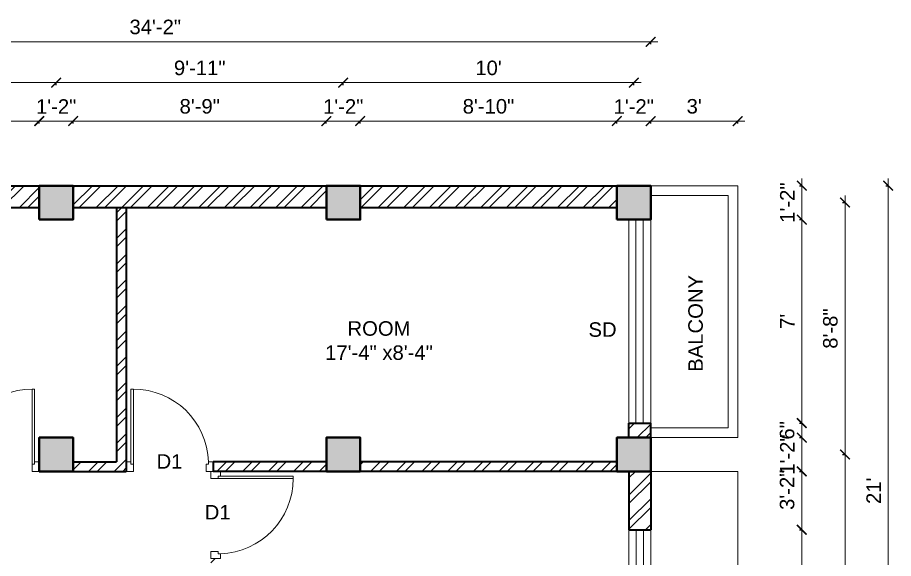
# Model space of a CAD drawing. Header units: inches. Extents: x 122663 to 154153, y 34228 to 39758.
# Drawn here: x 123974.3 to 124336.7, y 37337.9 to 37561.8 of the extents above; entities that cross this region are included whole.
import ezdxf

# ---------------------------------------------------------------- set-up
doc = ezdxf.new("R2010")
doc.units = ezdxf.units.IN
doc.header["$MEASUREMENT"] = 0
doc.header["$PDMODE"] = 35
for name, color, linetype, lineweight in [('Column', 181, 'Continuous', 40), ('Dimension', 130, 'Continuous', 9), ('Hatch', 9, 'Continuous', 9), ('Stairs', 61, 'Continuous', 18), ('TEXT', 255, 'Continuous', 35), ('Walls', 11, 'Continuous', 35), ('Windows', 151, 'Continuous', 15)]:
    doc.layers.add(name, color=color, linetype=linetype, lineweight=lineweight)
doc.styles.get("Standard").update_dxf_attribs({"font": 'arial.ttf'})
doc.dimstyles.get("Standard").update_dxf_attribs({"dimtxt": 6, "dimasz": 4, "dimexe": 0, "dimexo": 6, "dimgap": 3, "dimtad": 1, "dimdec": 0, "dimzin": 0, "dimdsep": 46, "dimlunit": 4, "dimtxsty": 'Standard', "dimblk": 'ARCHTICK', "dimcen": 0.09, "dimdle": 3, "dimclrd": 256, "dimadec": 0, "dimazin": 0, "dimtfac": 1, "dimtdec": 0, "dimtofl": 0, "dimtmove": 0, "dimatfit": 3, "dimfxl": 1, "dimfxlon": 1, "dimtolj": 1, "dimtzin": 0, "dimlwd": -1, "dimarcsym": 0})
pattern_1 = [(45, (31061.1034, 52.399), (-5.30330086, 5.30330086), []), (45, (31064.639, 52.399), (-5.30330086, 5.30330086), [])]

# ---------------------------------------------------------------- blocks, each defined once
blk = doc.blocks.new('colm')
at = {"layer": 'Hatch'}
h = blk.add_hatch(color=256, dxfattribs=at)
h.dxf.hatch_style = 1
h.paths.add_polyline_path([(66705.71, 8319.73), (66705.71, 8307.73), (66717.71, 8307.73), (66717.71, 8319.73)])
at = {"layer": 'Column'}
blk.add_lwpolyline([(66705.71, 8307.73), (66717.71, 8307.73), (66717.71, 8319.73), (66705.71, 8319.73)], close=True, dxfattribs=at)
blk = doc.blocks.new('GFFGS')
at = {"layer": 'Windows'}
for p, q in [((97915.22, 19628.63), (97915.22, 19658.74)), ((97916.19, 19658.74), (97915.22, 19658.74)), ((97916.19, 19627.65), (97916.19, 19658.77)), ((97915.22, 19628.63), (97913.27, 19628.63)), ((97913.27, 19628.63), (97913.27, 19624.73)), ((97915.22, 19627.65), (97915.22, 19628.63)), ((97947.32, 19627.65), (97947.32, 19628.63)), ((97947.32, 19628.63), (97949.27, 19628.63)), ((97949.27, 19628.63), (97949.27, 19624.73)), ((97916.19, 19627.65), (97915.22, 19627.65)), ((97916.19, 19624.73), (97916.19, 19627.65)), ((97946.35, 19624.73), (97946.35, 19627.65)), ((97946.35, 19627.65), (97947.32, 19627.65)), ((97913.27, 19624.73), (97916.19, 19624.73)), ((97949.27, 19624.73), (97946.35, 19624.73))]:
    blk.add_line(p, q, dxfattribs=at)
blk.add_arc((97916.25, 19627.66), 31.08, 1.7801, 90.1235, dxfattribs=at)
blk = doc.blocks.new('_ArchTick')
at = {"color": 0, "linetype": 'ByBlock', "const_width": 0.15}
blk.add_lwpolyline([(-0.5, -0.5), (0.5, 0.5)], dxfattribs=at)
blk = doc.blocks.new('*D1185')
at = {"layer": 'Defpoints', "color": 0, "transparency": 16777216}
for p in [(124236.27, 37349.82), (124298.81, 37349.82), (124236.27, 37277.82)]:
    blk.add_point(p, dxfattribs=at)
at = {"layer": 'Dimension', "transparency": 16777216}
blk.add_line((124298.81, 37274.82), (124298.81, 37352.82), dxfattribs=at)
at = {"layer": 'Dimension', "color": 0, "lineweight": -2, "transparency": 16777216}
for p, q in [((124297.81, 37349.82), (124298.81, 37349.82)), ((124297.81, 37277.82), (124298.81, 37277.82))]:
    blk.add_line(p, q, dxfattribs=at)
at = {"layer": 'Dimension', "transparency": 16777216, "xscale": 4, "yscale": 4, "zscale": 4}
for p, rotation in [((124298.81, 37349.82), 90), ((124298.81, 37277.82), 270)]:
    blk.add_blockref('_ArchTick', p, dxfattribs=dict(at, rotation=rotation))
at = {"layer": 'Dimension', "color": 0, "lineweight": -2, "transparency": 16777216, "insert": (124292.75, 37313.82), "char_height": 6, "attachment_point": 5, "rotation": 90}
blk.add_mtext("\\A1;6'", dxfattribs=at)
blk = doc.blocks.new('*D1186')
at = {"layer": 'Defpoints', "color": 0, "transparency": 16777216}
for p in [(124236.27, 37387.95), (124298.81, 37387.95), (124236.27, 37349.82)]:
    blk.add_point(p, dxfattribs=at)
at = {"layer": 'Dimension', "transparency": 16777216}
blk.add_line((124298.81, 37346.82), (124298.81, 37390.95), dxfattribs=at)
at = {"layer": 'Dimension', "color": 0, "lineweight": -2, "transparency": 16777216}
for p, q in [((124297.81, 37387.95), (124298.81, 37387.95)), ((124297.81, 37349.82), (124298.81, 37349.82))]:
    blk.add_line(p, q, dxfattribs=at)
at = {"layer": 'Dimension', "transparency": 16777216, "xscale": 4, "yscale": 4, "zscale": 4}
for p, rotation in [((124298.81, 37387.95), 90), ((124298.81, 37349.82), 270)]:
    blk.add_blockref('_ArchTick', p, dxfattribs=dict(at, rotation=rotation))
at = {"layer": 'Dimension', "color": 0, "lineweight": -2, "transparency": 16777216, "insert": (124292.75, 37366.38), "char_height": 6, "attachment_point": 5, "rotation": 90}
blk.add_mtext('\\A1;3\'-2"', dxfattribs=at)
blk = doc.blocks.new('*D1187')
at = {"layer": 'Defpoints', "color": 0, "transparency": 16777216}
for p in [(124236.27, 37387.95), (124236.27, 37373.95), (124298.81, 37373.95)]:
    blk.add_point(p, dxfattribs=at)
at = {"layer": 'Dimension', "transparency": 16777216}
blk.add_line((124298.81, 37390.95), (124298.81, 37370.95), dxfattribs=at)
at = {"layer": 'Dimension', "color": 0, "lineweight": -2, "transparency": 16777216}
for p, q in [((124297.81, 37387.95), (124298.81, 37387.95)), ((124297.81, 37373.95), (124298.81, 37373.95))]:
    blk.add_line(p, q, dxfattribs=at)
at = {"layer": 'Dimension', "transparency": 16777216, "xscale": 4, "yscale": 4, "zscale": 4}
for p, rotation in [((124298.81, 37387.95), 90), ((124298.81, 37373.95), 270)]:
    blk.add_blockref('_ArchTick', p, dxfattribs=dict(at, rotation=rotation))
at = {"layer": 'Dimension', "color": 0, "lineweight": -2, "transparency": 16777216, "insert": (124292.8, 37380.95), "char_height": 6, "attachment_point": 5, "rotation": 90}
blk.add_mtext('\\A1;1\'-2"', dxfattribs=at)
blk = doc.blocks.new('*D1188')
at = {"layer": 'Defpoints', "color": 0, "transparency": 16777216}
for p in [(124236.27, 37478.19), (124298.81, 37478.19), (124236.27, 37393.95)]:
    blk.add_point(p, dxfattribs=at)
at = {"layer": 'Dimension', "transparency": 16777216}
blk.add_line((124298.81, 37390.95), (124298.81, 37481.19), dxfattribs=at)
at = {"layer": 'Dimension', "color": 0, "lineweight": -2, "transparency": 16777216}
for p, q in [((124297.81, 37478.19), (124298.81, 37478.19)), ((124297.81, 37393.95), (124298.81, 37393.95))]:
    blk.add_line(p, q, dxfattribs=at)
at = {"layer": 'Dimension', "transparency": 16777216, "xscale": 4, "yscale": 4, "zscale": 4}
for p, rotation in [((124298.81, 37478.19), 90), ((124298.81, 37393.95), 270)]:
    blk.add_blockref('_ArchTick', p, dxfattribs=dict(at, rotation=rotation))
at = {"layer": 'Dimension', "color": 0, "lineweight": -2, "transparency": 16777216, "insert": (124292.81, 37436.07), "char_height": 6, "attachment_point": 5, "rotation": 90}
blk.add_mtext("\\A1;7'", dxfattribs=at)
blk = doc.blocks.new('*D1189')
at = {"layer": 'Defpoints', "color": 0, "transparency": 16777216}
for p in [(124236.27, 37492.19), (124298.81, 37492.19), (124236.27, 37478.19)]:
    blk.add_point(p, dxfattribs=at)
at = {"layer": 'Dimension', "transparency": 16777216}
blk.add_line((124298.81, 37475.19), (124298.81, 37495.19), dxfattribs=at)
at = {"layer": 'Dimension', "color": 0, "lineweight": -2, "transparency": 16777216}
for p, q in [((124297.81, 37492.19), (124298.81, 37492.19)), ((124297.81, 37478.19), (124298.81, 37478.19))]:
    blk.add_line(p, q, dxfattribs=at)
at = {"layer": 'Dimension', "transparency": 16777216, "xscale": 4, "yscale": 4, "zscale": 4}
for p, rotation in [((124298.81, 37492.19), 90), ((124298.81, 37478.19), 270)]:
    blk.add_blockref('_ArchTick', p, dxfattribs=dict(at, rotation=rotation))
at = {"layer": 'Dimension', "color": 0, "lineweight": -2, "transparency": 16777216, "insert": (124292.8, 37485.19), "char_height": 6, "attachment_point": 5, "rotation": 90}
blk.add_mtext('\\A1;1\'-2"', dxfattribs=at)
blk = doc.blocks.new('*D1388')
at = {"layer": 'Defpoints', "color": 0, "transparency": 16777216}
for p in [(124236.27, 37380.95), (124316.7, 37380.95), (124236.27, 37246.7)]:
    blk.add_point(p, dxfattribs=at)
at = {"layer": 'Dimension', "transparency": 16777216}
blk.add_line((124316.7, 37243.7), (124316.7, 37383.95), dxfattribs=at)
at = {"layer": 'Dimension', "color": 0, "lineweight": -2, "transparency": 16777216}
for p, q in [((124315.7, 37380.95), (124316.7, 37380.95)), ((124315.7, 37246.7), (124316.7, 37246.7))]:
    blk.add_line(p, q, dxfattribs=at)
at = {"layer": 'Dimension', "transparency": 16777216, "xscale": 4, "yscale": 4, "zscale": 4}
for p, rotation in [((124316.7, 37380.95), 90), ((124316.7, 37246.7), 270)]:
    blk.add_blockref('_ArchTick', p, dxfattribs=dict(at, rotation=rotation))
at = {"layer": 'Dimension', "color": 0, "lineweight": -2, "transparency": 16777216, "insert": (124310.69, 37313.82), "char_height": 6, "attachment_point": 5, "rotation": 90}
blk.add_mtext('\\A1;11\'-2"', dxfattribs=at)
blk = doc.blocks.new('*D1389')
at = {"layer": 'Defpoints', "color": 0, "transparency": 16777216}
for p in [(124236.27, 37485.19), (124316.7, 37485.19), (124236.27, 37380.95)]:
    blk.add_point(p, dxfattribs=at)
at = {"layer": 'Dimension', "transparency": 16777216}
blk.add_line((124316.7, 37377.95), (124316.7, 37488.19), dxfattribs=at)
at = {"layer": 'Dimension', "color": 0, "lineweight": -2, "transparency": 16777216}
for p, q in [((124315.7, 37485.19), (124316.7, 37485.19)), ((124315.7, 37380.95), (124316.7, 37380.95))]:
    blk.add_line(p, q, dxfattribs=at)
at = {"layer": 'Dimension', "transparency": 16777216, "xscale": 4, "yscale": 4, "zscale": 4}
for p, rotation in [((124316.7, 37485.19), 90), ((124316.7, 37380.95), 270)]:
    blk.add_blockref('_ArchTick', p, dxfattribs=dict(at, rotation=rotation))
at = {"layer": 'Dimension', "color": 0, "lineweight": -2, "transparency": 16777216, "insert": (124310.64, 37433.07), "char_height": 6, "attachment_point": 5, "rotation": 90}
blk.add_mtext('\\A1;8\'-8"', dxfattribs=at)
blk = doc.blocks.new('*D1390')
at = {"layer": 'Defpoints', "color": 0, "transparency": 16777216}
for p in [(124236.27, 37492.19), (124236.27, 37239.7), (124334.53, 37239.7)]:
    blk.add_point(p, dxfattribs=at)
at = {"layer": 'Dimension', "transparency": 16777216}
blk.add_line((124334.53, 37495.19), (124334.53, 37236.7), dxfattribs=at)
at = {"layer": 'Dimension', "color": 0, "lineweight": -2, "transparency": 16777216}
for p, q in [((124333.53, 37492.19), (124334.53, 37492.19)), ((124333.53, 37239.7), (124334.53, 37239.7))]:
    blk.add_line(p, q, dxfattribs=at)
at = {"layer": 'Dimension', "transparency": 16777216, "xscale": 4, "yscale": 4, "zscale": 4}
for p, rotation in [((124334.53, 37492.19), 90), ((124334.53, 37239.7), 270)]:
    blk.add_blockref('_ArchTick', p, dxfattribs=dict(at, rotation=rotation))
at = {"layer": 'Dimension', "color": 0, "lineweight": -2, "transparency": 16777216, "insert": (124328.52, 37365.95), "char_height": 6, "attachment_point": 5, "rotation": 90}
blk.add_mtext("\\A1;21'", dxfattribs=at)
blk = doc.blocks.new('*D1392')
at = {"layer": 'Defpoints', "color": 0, "transparency": 16777216}
for p in [(123983.27, 37518.94), (123840.27, 37492.19), (123983.27, 37492.19)]:
    blk.add_point(p, dxfattribs=at)
at = {"layer": 'Dimension', "transparency": 16777216}
blk.add_line((123837.27, 37518.94), (123986.27, 37518.94), dxfattribs=at)
at = {"layer": 'Dimension', "color": 0, "lineweight": -2, "transparency": 16777216}
for p, q in [((123840.27, 37517.94), (123840.27, 37518.94)), ((123983.27, 37517.94), (123983.27, 37518.94))]:
    blk.add_line(p, q, dxfattribs=at)
at = {"layer": 'Dimension', "transparency": 16777216, "xscale": 4, "yscale": 4, "zscale": 4, "rotation": 180}
blk.add_blockref('_ArchTick', (123840.27, 37518.94), dxfattribs=at)
at = {"layer": 'Dimension', "transparency": 16777216, "xscale": 4, "yscale": 4, "zscale": 4}
blk.add_blockref('_ArchTick', (123983.27, 37518.94), dxfattribs=at)
at = {"layer": 'Dimension', "color": 0, "lineweight": -2, "transparency": 16777216, "insert": (123911.77, 37524.96), "char_height": 6, "attachment_point": 5}
blk.add_mtext('\\A1;11\'-11"', dxfattribs=at)
blk = doc.blocks.new('*D1393')
at = {"layer": 'Defpoints', "color": 0, "transparency": 16777216}
for p in [(123997.27, 37518.94), (123983.27, 37492.19), (123997.27, 37492.19)]:
    blk.add_point(p, dxfattribs=at)
at = {"layer": 'Dimension', "transparency": 16777216}
blk.add_line((123980.27, 37518.94), (124000.27, 37518.94), dxfattribs=at)
at = {"layer": 'Dimension', "color": 0, "lineweight": -2, "transparency": 16777216}
for p, q in [((123983.27, 37517.94), (123983.27, 37518.94)), ((123997.27, 37517.94), (123997.27, 37518.94))]:
    blk.add_line(p, q, dxfattribs=at)
at = {"layer": 'Dimension', "transparency": 16777216, "xscale": 4, "yscale": 4, "zscale": 4, "rotation": 180}
blk.add_blockref('_ArchTick', (123983.27, 37518.94), dxfattribs=at)
at = {"layer": 'Dimension', "transparency": 16777216, "xscale": 4, "yscale": 4, "zscale": 4}
blk.add_blockref('_ArchTick', (123997.27, 37518.94), dxfattribs=at)
at = {"layer": 'Dimension', "color": 0, "lineweight": -2, "transparency": 16777216, "insert": (123990.27, 37524.96), "char_height": 6, "attachment_point": 5}
blk.add_mtext('\\A1;1\'-2"', dxfattribs=at)
blk = doc.blocks.new('*D1394')
at = {"layer": 'Defpoints', "color": 0, "transparency": 16777216}
for p in [(124102.05, 37518.94), (123997.27, 37492.19), (124102.05, 37492.19)]:
    blk.add_point(p, dxfattribs=at)
at = {"layer": 'Dimension', "transparency": 16777216}
blk.add_line((123994.27, 37518.94), (124105.05, 37518.94), dxfattribs=at)
at = {"layer": 'Dimension', "color": 0, "lineweight": -2, "transparency": 16777216}
for p, q in [((123997.27, 37517.94), (123997.27, 37518.94)), ((124102.05, 37517.94), (124102.05, 37518.94))]:
    blk.add_line(p, q, dxfattribs=at)
at = {"layer": 'Dimension', "transparency": 16777216, "xscale": 4, "yscale": 4, "zscale": 4, "rotation": 180}
blk.add_blockref('_ArchTick', (123997.27, 37518.94), dxfattribs=at)
at = {"layer": 'Dimension', "transparency": 16777216, "xscale": 4, "yscale": 4, "zscale": 4}
blk.add_blockref('_ArchTick', (124102.05, 37518.94), dxfattribs=at)
at = {"layer": 'Dimension', "color": 0, "lineweight": -2, "transparency": 16777216, "insert": (124049.66, 37525.01), "char_height": 6, "attachment_point": 5}
blk.add_mtext('\\A1;8\'-9"', dxfattribs=at)
blk = doc.blocks.new('*D1395')
at = {"layer": 'Defpoints', "color": 0, "transparency": 16777216}
for p in [(124116.05, 37518.94), (124102.05, 37492.19), (124116.05, 37492.19)]:
    blk.add_point(p, dxfattribs=at)
at = {"layer": 'Dimension', "transparency": 16777216}
blk.add_line((124099.05, 37518.94), (124119.05, 37518.94), dxfattribs=at)
at = {"layer": 'Dimension', "color": 0, "lineweight": -2, "transparency": 16777216}
for p, q in [((124102.05, 37517.94), (124102.05, 37518.94)), ((124116.05, 37517.94), (124116.05, 37518.94))]:
    blk.add_line(p, q, dxfattribs=at)
at = {"layer": 'Dimension', "transparency": 16777216, "xscale": 4, "yscale": 4, "zscale": 4, "rotation": 180}
blk.add_blockref('_ArchTick', (124102.05, 37518.94), dxfattribs=at)
at = {"layer": 'Dimension', "transparency": 16777216, "xscale": 4, "yscale": 4, "zscale": 4}
blk.add_blockref('_ArchTick', (124116.05, 37518.94), dxfattribs=at)
at = {"layer": 'Dimension', "color": 0, "lineweight": -2, "transparency": 16777216, "insert": (124109.05, 37524.96), "char_height": 6, "attachment_point": 5}
blk.add_mtext('\\A1;1\'-2"', dxfattribs=at)
blk = doc.blocks.new('*D1396')
at = {"layer": 'Defpoints', "color": 0, "transparency": 16777216}
for p in [(124222.27, 37518.94), (124116.05, 37492.19), (124222.27, 37492.19)]:
    blk.add_point(p, dxfattribs=at)
at = {"layer": 'Dimension', "transparency": 16777216}
blk.add_line((124113.05, 37518.94), (124225.27, 37518.94), dxfattribs=at)
at = {"layer": 'Dimension', "color": 0, "lineweight": -2, "transparency": 16777216}
for p, q in [((124116.05, 37517.94), (124116.05, 37518.94)), ((124222.27, 37517.94), (124222.27, 37518.94))]:
    blk.add_line(p, q, dxfattribs=at)
at = {"layer": 'Dimension', "transparency": 16777216, "xscale": 4, "yscale": 4, "zscale": 4, "rotation": 180}
blk.add_blockref('_ArchTick', (124116.05, 37518.94), dxfattribs=at)
at = {"layer": 'Dimension', "transparency": 16777216, "xscale": 4, "yscale": 4, "zscale": 4}
blk.add_blockref('_ArchTick', (124222.27, 37518.94), dxfattribs=at)
at = {"layer": 'Dimension', "color": 0, "lineweight": -2, "transparency": 16777216, "insert": (124169.16, 37525.01), "char_height": 6, "attachment_point": 5}
blk.add_mtext('\\A1;8\'-10"', dxfattribs=at)
blk = doc.blocks.new('*D1397')
at = {"layer": 'Defpoints', "color": 0, "transparency": 16777216}
for p in [(124236.27, 37518.94), (124222.27, 37492.19), (124236.27, 37492.19)]:
    blk.add_point(p, dxfattribs=at)
at = {"layer": 'Dimension', "transparency": 16777216}
blk.add_line((124219.27, 37518.94), (124239.27, 37518.94), dxfattribs=at)
at = {"layer": 'Dimension', "color": 0, "lineweight": -2, "transparency": 16777216}
for p, q in [((124222.27, 37517.94), (124222.27, 37518.94)), ((124236.27, 37517.94), (124236.27, 37518.94))]:
    blk.add_line(p, q, dxfattribs=at)
at = {"layer": 'Dimension', "transparency": 16777216, "xscale": 4, "yscale": 4, "zscale": 4, "rotation": 180}
blk.add_blockref('_ArchTick', (124222.27, 37518.94), dxfattribs=at)
at = {"layer": 'Dimension', "transparency": 16777216, "xscale": 4, "yscale": 4, "zscale": 4}
blk.add_blockref('_ArchTick', (124236.27, 37518.94), dxfattribs=at)
at = {"layer": 'Dimension', "color": 0, "lineweight": -2, "transparency": 16777216, "insert": (124229.27, 37524.96), "char_height": 6, "attachment_point": 5}
blk.add_mtext('\\A1;1\'-2"', dxfattribs=at)
blk = doc.blocks.new('*D1398')
at = {"layer": 'Defpoints', "color": 0, "transparency": 16777216}
for p in [(123990.27, 37534.83), (123833.27, 37492.19), (123990.27, 37492.19)]:
    blk.add_point(p, dxfattribs=at)
at = {"layer": 'Dimension', "transparency": 16777216}
blk.add_line((123830.27, 37534.83), (123993.27, 37534.83), dxfattribs=at)
at = {"layer": 'Dimension', "color": 0, "lineweight": -2, "transparency": 16777216}
for p, q in [((123833.27, 37533.83), (123833.27, 37534.83)), ((123990.27, 37533.83), (123990.27, 37534.83))]:
    blk.add_line(p, q, dxfattribs=at)
at = {"layer": 'Dimension', "transparency": 16777216, "xscale": 4, "yscale": 4, "zscale": 4, "rotation": 180}
blk.add_blockref('_ArchTick', (123833.27, 37534.83), dxfattribs=at)
at = {"layer": 'Dimension', "transparency": 16777216, "xscale": 4, "yscale": 4, "zscale": 4}
blk.add_blockref('_ArchTick', (123990.27, 37534.83), dxfattribs=at)
at = {"layer": 'Dimension', "color": 0, "lineweight": -2, "transparency": 16777216, "insert": (123911.77, 37540.9), "char_height": 6, "attachment_point": 5}
blk.add_mtext('\\A1;13\'-1"', dxfattribs=at)
blk = doc.blocks.new('*D1399')
at = {"layer": 'Defpoints', "color": 0, "transparency": 16777216}
for p in [(124109.05, 37534.83), (123990.27, 37492.19), (124109.05, 37492.19)]:
    blk.add_point(p, dxfattribs=at)
at = {"layer": 'Dimension', "transparency": 16777216}
blk.add_line((123987.27, 37534.83), (124112.05, 37534.83), dxfattribs=at)
at = {"layer": 'Dimension', "color": 0, "lineweight": -2, "transparency": 16777216}
for p, q in [((123990.27, 37533.83), (123990.27, 37534.83)), ((124109.05, 37533.83), (124109.05, 37534.83))]:
    blk.add_line(p, q, dxfattribs=at)
at = {"layer": 'Dimension', "transparency": 16777216, "xscale": 4, "yscale": 4, "zscale": 4, "rotation": 180}
blk.add_blockref('_ArchTick', (123990.27, 37534.83), dxfattribs=at)
at = {"layer": 'Dimension', "transparency": 16777216, "xscale": 4, "yscale": 4, "zscale": 4}
blk.add_blockref('_ArchTick', (124109.05, 37534.83), dxfattribs=at)
at = {"layer": 'Dimension', "color": 0, "lineweight": -2, "transparency": 16777216, "insert": (124049.66, 37540.9), "char_height": 6, "attachment_point": 5}
blk.add_mtext('\\A1;9\'-11"', dxfattribs=at)
blk = doc.blocks.new('*D1400')
at = {"layer": 'Defpoints', "color": 0, "transparency": 16777216}
for p in [(124229.27, 37534.83), (124109.05, 37492.19), (124229.27, 37492.19)]:
    blk.add_point(p, dxfattribs=at)
at = {"layer": 'Dimension', "transparency": 16777216}
blk.add_line((124106.05, 37534.83), (124232.27, 37534.83), dxfattribs=at)
at = {"layer": 'Dimension', "color": 0, "lineweight": -2, "transparency": 16777216}
for p, q in [((124109.05, 37533.83), (124109.05, 37534.83)), ((124229.27, 37533.83), (124229.27, 37534.83))]:
    blk.add_line(p, q, dxfattribs=at)
at = {"layer": 'Dimension', "transparency": 16777216, "xscale": 4, "yscale": 4, "zscale": 4, "rotation": 180}
blk.add_blockref('_ArchTick', (124109.05, 37534.83), dxfattribs=at)
at = {"layer": 'Dimension', "transparency": 16777216, "xscale": 4, "yscale": 4, "zscale": 4}
blk.add_blockref('_ArchTick', (124229.27, 37534.83), dxfattribs=at)
at = {"layer": 'Dimension', "color": 0, "lineweight": -2, "transparency": 16777216, "insert": (124169.16, 37540.9), "char_height": 6, "attachment_point": 5}
blk.add_mtext("\\A1;10'", dxfattribs=at)
blk = doc.blocks.new('*D1190')
at = {"layer": 'Defpoints', "color": 0, "transparency": 16777216}
for p in [(124236.27, 37551.78), (123826.27, 37492.19), (124236.27, 37492.19)]:
    blk.add_point(p, dxfattribs=at)
at = {"layer": 'Dimension', "transparency": 16777216}
blk.add_line((123823.27, 37551.78), (124239.27, 37551.78), dxfattribs=at)
at = {"layer": 'Dimension', "color": 0, "lineweight": -2, "transparency": 16777216}
for p, q in [((123826.27, 37550.78), (123826.27, 37551.78)), ((124236.27, 37550.78), (124236.27, 37551.78))]:
    blk.add_line(p, q, dxfattribs=at)
at = {"layer": 'Dimension', "transparency": 16777216, "xscale": 4, "yscale": 4, "zscale": 4, "rotation": 180}
blk.add_blockref('_ArchTick', (123826.27, 37551.78), dxfattribs=at)
at = {"layer": 'Dimension', "transparency": 16777216, "xscale": 4, "yscale": 4, "zscale": 4}
blk.add_blockref('_ArchTick', (124236.27, 37551.78), dxfattribs=at)
at = {"layer": 'Dimension', "color": 0, "lineweight": -2, "transparency": 16777216, "insert": (124031.27, 37557.85), "char_height": 6, "attachment_point": 5}
blk.add_mtext('\\A1;34\'-2"', dxfattribs=at)
blk = doc.blocks.new('*D1371')
at = {"layer": 'Defpoints', "color": 0, "transparency": 16777216}
for p in [(124272.27, 37518.94), (124236.27, 37492.19), (124272.27, 37492.19)]:
    blk.add_point(p, dxfattribs=at)
at = {"layer": 'Dimension', "transparency": 16777216}
blk.add_line((124233.27, 37518.94), (124275.27, 37518.94), dxfattribs=at)
at = {"layer": 'Dimension', "color": 0, "lineweight": -2, "transparency": 16777216}
for p, q in [((124236.27, 37517.94), (124236.27, 37518.94)), ((124272.27, 37517.94), (124272.27, 37518.94))]:
    blk.add_line(p, q, dxfattribs=at)
at = {"layer": 'Dimension', "transparency": 16777216, "xscale": 4, "yscale": 4, "zscale": 4, "rotation": 180}
blk.add_blockref('_ArchTick', (124236.27, 37518.94), dxfattribs=at)
at = {"layer": 'Dimension', "transparency": 16777216, "xscale": 4, "yscale": 4, "zscale": 4}
blk.add_blockref('_ArchTick', (124272.27, 37518.94), dxfattribs=at)
at = {"layer": 'Dimension', "color": 0, "lineweight": -2, "transparency": 16777216, "insert": (124254.27, 37525.01), "char_height": 6, "attachment_point": 5}
blk.add_mtext("\\A1;3'", dxfattribs=at)
blk = doc.blocks.new('*D1421')
at = {"layer": 'Defpoints', "color": 0, "transparency": 16777216}
for p in [(124236.27, 37393.95), (124236.27, 37387.95), (124298.81, 37387.95)]:
    blk.add_point(p, dxfattribs=at)
at = {"layer": 'Dimension', "color": 0, "lineweight": -2, "transparency": 16777216}
for p, q in [((124297.81, 37393.95), (124298.81, 37393.95)), ((124297.81, 37387.95), (124298.81, 37387.95))]:
    blk.add_line(p, q, dxfattribs=at)
at = {"layer": 'Dimension', "transparency": 16777216}
blk.add_line((124298.81, 37396.95), (124298.81, 37384.95), dxfattribs=at)
at = {"layer": 'Dimension', "transparency": 16777216, "xscale": 4, "yscale": 4, "zscale": 4}
for p, rotation in [((124298.81, 37393.95), 90), ((124298.81, 37387.95), 270)]:
    blk.add_blockref('_ArchTick', p, dxfattribs=dict(at, rotation=rotation))
at = {"layer": 'Dimension', "color": 0, "lineweight": -2, "transparency": 16777216, "insert": (124292.75, 37390.95), "char_height": 6, "attachment_point": 5, "rotation": 90}
blk.add_mtext('\\A1;6"', dxfattribs=at)

msp = doc.modelspace()

# ---------------------------------------------------------------- hatches: boundary and pattern name
at = {"layer": 'Hatch'}
h = msp.add_hatch(dxfattribs=at)
h.set_pattern_fill('ANSI32', color=256, scale=20)
h.set_pattern_definition(pattern_1)
h.paths.add_polyline_path([(123983.27, 37239.7), (123840.27, 37239.7), (123840.27, 37248.7), (123983.27, 37248.7)])
h.paths.add_polyline_path([(123835.27, 37253.7), (123826.27, 37253.7), (123826.27, 37289.82), (123835.27, 37289.82)])
h.paths.add_polyline_path([(123835.27, 37355.88), (123826.27, 37355.88), (123826.27, 37373.95), (123835.27, 37373.95)])
h.paths.add_polyline_path([(123835.27, 37337.82), (123826.27, 37337.82), (123826.27, 37355.88), (123835.27, 37355.88)])
h.paths.add_polyline_path([(123983.27, 37483.19), (123840.27, 37483.19), (123840.27, 37492.19), (123983.27, 37492.19)])
h.paths.add_polyline_path([(123947.27, 37373.95), (123840.27, 37373.95), (123840.27, 37377.95), (123947.27, 37377.95)])
h.paths.add_polyline_path([(124019.27, 37373.95), (123997.27, 37373.95), (123997.27, 37377.95), (124015.27, 37377.95), (124015.27, 37483.19), (124019.27, 37483.19)])
h.paths.add_polyline_path([(124102.05, 37483.19), (123997.27, 37483.19), (123997.27, 37492.19), (124102.05, 37492.19)])
h.paths.add_polyline_path([(124222.27, 37483.19), (124116.05, 37483.19), (124116.05, 37492.19), (124222.27, 37492.19)])
h.paths.add_polyline_path([(124222.27, 37373.95), (124116.05, 37373.95), (124116.05, 37377.95), (124222.27, 37377.95)])
h.paths.add_polyline_path([(124102.05, 37373.95), (124055.27, 37373.95), (124055.27, 37377.95), (124102.05, 37377.95)])
h.paths.add_polyline_path([(124058.27, 37248.7), (124102.05, 37248.7), (124102.05, 37239.7), (123997.27, 37239.7), (123997.27, 37248.7), (124054.27, 37248.7), (124054.27, 37326.95), (124027.27, 37326.95), (124027.27, 37330.95), (124054.27, 37330.95), (124054.27, 37337.95), (124058.27, 37337.95)])
h.paths.add_polyline_path([(123997.27, 37289.7), (123993.27, 37289.7), (123993.27, 37330.95), (123997.27, 37330.95)])
h.paths.add_polyline_path([(124222.27, 37239.7), (124116.05, 37239.7), (124116.05, 37248.7), (124222.27, 37248.7)])
h.paths.add_polyline_path([(124236.27, 37253.7), (124227.27, 37253.7), (124227.27, 37277.82), (124236.27, 37277.82)])
h.paths.add_polyline_path([(124278.27, 37239.7), (124236.27, 37239.7), (124236.27, 37253.7), (124278.27, 37253.7)])
h = msp.add_hatch(dxfattribs=at)
h.set_pattern_fill('ANSI32', color=256, scale=20)
h.set_pattern_definition([(45, (13226.2134, 88.763), (-5.30330086, 5.30330086), []), (45, (13229.749, 88.763), (-5.30330086, 5.30330086), [])])
h.paths.add_polyline_path([(124227.27, 37393.95), (124227.27, 37387.95), (124236.27, 37387.95), (124236.27, 37393.95)])
h = msp.add_hatch(dxfattribs=at)
h.set_pattern_fill('ANSI32', color=256, scale=20)
h.set_pattern_definition(pattern_1)
h.paths.add_polyline_path([(124236.27, 37355.88), (124227.27, 37355.88), (124227.27, 37373.95), (124236.27, 37373.95)])
h.paths.add_polyline_path([(124236.27, 37349.82), (124227.27, 37349.82), (124227.27, 37355.88), (124236.27, 37355.88)])

# ---------------------------------------------------------------- linework, layer by layer
at = {"layer": 'Stairs'}
for p, q in [((124236.27, 37492.19), (124272.27, 37492.19)), ((124272.27, 37492.19), (124272.27, 37387.95)), ((124236.27, 37488.19), (124268.27, 37488.19)), ((124268.27, 37488.19), (124268.27, 37391.95)), ((124236.27, 37391.95), (124268.27, 37391.95)), ((124236.27, 37387.95), (124272.27, 37387.95)), ((124272.27, 37373.95), (124236.27, 37373.95)), ((124272.27, 37253.7), (124272.27, 37373.95))]:
    msp.add_line(p, q, dxfattribs=at)
at = {"layer": 'Walls'}
for p, q in [((123840.27, 37492.19), (123983.27, 37492.19)), ((123997.27, 37492.19), (124102.05, 37492.19)), ((124116.05, 37492.19), (124222.27, 37492.19)), ((123840.27, 37483.19), (123983.27, 37483.19)), ((123997.27, 37483.19), (124102.05, 37483.19)), ((124015.27, 37483.19), (124015.27, 37377.95)), ((124019.27, 37483.19), (124019.27, 37373.95)), ((124116.05, 37483.19), (124222.27, 37483.19)), ((124227.27, 37393.95), (124236.27, 37393.95)), ((124227.27, 37387.95), (124227.27, 37393.95)), ((124236.27, 37387.95), (124236.27, 37393.95)), ((123997.27, 37377.95), (124015.27, 37377.95)), ((124102.05, 37377.95), (124055.27, 37377.95)), ((124055.27, 37377.95), (124055.27, 37373.95)), ((124222.27, 37377.95), (124116.05, 37377.95)), ((123997.27, 37373.95), (124019.27, 37373.95)), ((124222.27, 37373.95), (124055.27, 37373.95)), ((124227.27, 37373.95), (124227.27, 37349.82)), ((124236.27, 37373.95), (124236.27, 37349.82)), ((124227.27, 37349.82), (124236.27, 37349.82))]:
    msp.add_line(p, q, dxfattribs=at)
at = {"layer": 'Windows'}
for p, q in [((124227.27, 37393.95), (124227.27, 37478.19)), ((124230.18, 37393.95), (124230.18, 37478.19)), ((124233.18, 37393.95), (124233.18, 37478.19)), ((124236.27, 37393.95), (124236.27, 37478.19)), ((124227.27, 37277.82), (124227.27, 37349.82)), ((124230.24, 37277.82), (124230.24, 37349.82)), ((124233.24, 37277.82), (124233.24, 37349.82)), ((124236.27, 37277.82), (124236.27, 37349.82))]:
    msp.add_line(p, q, dxfattribs=at)

# ---------------------------------------------------------------- block references
at = {"layer": 'Column', "xscale": 1.166666666668081, "yscale": 1.166666666668081, "zscale": 1.166666666668081}
for p in [(46159.95, 27785.85), (46278.73, 27785.85), (46398.95, 27785.85), (46159.95, 27681.6), (46278.73, 27681.6), (46398.95, 27681.6)]:
    msp.add_blockref('colm', p, dxfattribs=at)
at = {"layer": 'Walls'}
msp.add_blockref('GFFGS', (26106, 17749.27), dxfattribs=at)
at = {"layer": 'Windows', "xscale": -1}
msp.add_blockref('GFFGS', (221896.54, 17749.27), dxfattribs=at)
at = {"layer": 'Windows', "rotation": 270}
msp.add_blockref('GFFGS', (104429.59, 135287.21), dxfattribs=at)

# ---------------------------------------------------------------- texts
at = {"layer": 'TEXT', "insert": (124251.84, 37455.25), "char_height": 6, "attachment_point": 3, "rotation": 90}
msp.add_mtext_dynamic_manual_height_columns('BALCONY', width=42.6174, gutter_width=1, heights=[20.6], dxfattribs=at)
at = {"layer": 'TEXT', "char_height": 6}
for s, width, insert, attachment_point in [('\\pi29.7286;ROOM\\P\\pi20.49122;17\'-4" x8\'-4"', 84.2389, (124081.08, 37420.03), 7), ('\\pi3.95283;SD', 18.7269, (124206.58, 37435.67), 1), ('\\pi5.0988;D1', 18.7269, (124026.71, 37381.1), 1), ('\\pi5.0988;D1', 18.7269, (124046.63, 37360.08), 1)]:
    msp.add_mtext_dynamic_manual_height_columns(s, width=width, gutter_width=1, heights=[0], dxfattribs=dict(at, insert=insert, attachment_point=attachment_point))

# ---------------------------------------------------------------- dimensions: what is measured, and where the dimension line sits
at = {"layer": 'Dimension', "lineweight": -2}
for base, p1, p2, picture, middle in [((124236.27, 37551.78), (123826.27, 37492.19), (124236.27, 37492.19), '*D1190', (124031.27, 37557.85)), ((123990.27, 37534.83), (123833.27, 37492.19), (123990.27, 37492.19), '*D1398', (123911.77, 37540.9)), ((124109.05, 37534.83), (123990.27, 37492.19), (124109.05, 37492.19), '*D1399', (124049.66, 37540.9)), ((124229.27, 37534.83), (124109.05, 37492.19), (124229.27, 37492.19), '*D1400', (124169.16, 37540.9)), ((123983.27, 37518.94), (123840.27, 37492.19), (123983.27, 37492.19), '*D1392', (123911.77, 37524.96)), ((124102.05, 37518.94), (123997.27, 37492.19), (124102.05, 37492.19), '*D1394', (124049.66, 37525.01)), ((124222.27, 37518.94), (124116.05, 37492.19), (124222.27, 37492.19), '*D1396', (124169.16, 37525.01)), ((124272.27, 37518.94), (124236.27, 37492.19), (124272.27, 37492.19), '*D1371', (124254.27, 37525.01))]:
    dim = msp.add_linear_dim(base=base, p1=p1, p2=p2, dimstyle='Standard', override={"dimtmove": 1}, dxfattribs=at)
    dim.commit()
    dim.dimension.update_dxf_attribs({"geometry": picture, "text_midpoint": middle})
for base, p1, p2, picture, middle in [((123997.27, 37518.94), (123983.27, 37492.19), (123997.27, 37492.19), '*D1393', (123990.27, 37518.94)), ((124116.05, 37518.94), (124102.05, 37492.19), (124116.05, 37492.19), '*D1395', (124109.05, 37518.94)), ((124236.27, 37518.94), (124222.27, 37492.19), (124236.27, 37492.19), '*D1397', (124229.27, 37518.94))]:
    dim = msp.add_linear_dim(base=base, p1=p1, p2=p2, dimstyle='Standard', override={"dimtmove": 1}, dxfattribs=at)
    dim.commit()
    dim.dimension.update_dxf_attribs({"geometry": picture, "text_midpoint": middle, "dimtype": 160})
for base, p1, p2, picture, middle in [((124298.81, 37492.19), (124236.27, 37478.19), (124236.27, 37492.19), '*D1189', (124298.81, 37485.19)), ((124298.81, 37387.95), (124236.27, 37393.95), (124236.27, 37387.95), '*D1421', (124298.81, 37390.95)), ((124298.81, 37387.95), (124236.27, 37349.82), (124236.27, 37387.95), '*D1186', (124298.81, 37366.38)), ((124298.81, 37373.95), (124236.27, 37387.95), (124236.27, 37373.95), '*D1187', (124298.81, 37380.95))]:
    dim = msp.add_linear_dim(base=base, p1=p1, p2=p2, angle=270, dimstyle='Standard', override={"dimtmove": 1}, dxfattribs=at)
    dim.commit()
    dim.dimension.update_dxf_attribs({"geometry": picture, "text_midpoint": middle, "dimtype": 160})
for base, p1, p2, picture, middle in [((124334.53, 37239.7), (124236.27, 37492.19), (124236.27, 37239.7), '*D1390', (124328.52, 37365.95)), ((124316.7, 37485.19), (124236.27, 37380.95), (124236.27, 37485.19), '*D1389', (124310.64, 37433.07)), ((124298.81, 37478.19), (124236.27, 37393.95), (124236.27, 37478.19), '*D1188', (124292.81, 37436.07)), ((124316.7, 37380.95), (124236.27, 37246.7), (124236.27, 37380.95), '*D1388', (124310.69, 37313.82)), ((124298.81, 37349.82), (124236.27, 37277.82), (124236.27, 37349.82), '*D1185', (124292.75, 37313.82))]:
    dim = msp.add_linear_dim(base=base, p1=p1, p2=p2, angle=270, dimstyle='Standard', override={"dimtmove": 1}, dxfattribs=at)
    dim.commit()
    dim.dimension.update_dxf_attribs({"geometry": picture, "text_midpoint": middle})

doc.saveas('drawing.dxf')
